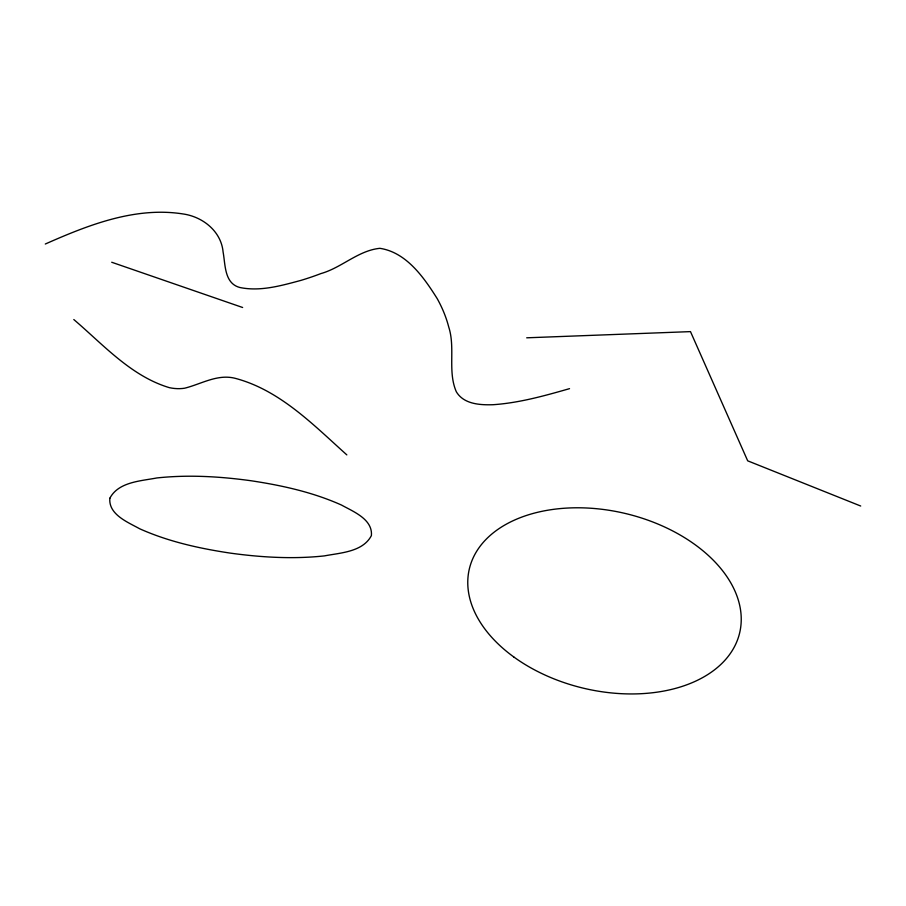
<?xml version="1.0" encoding="UTF-8"?>
<svg xmlns="http://www.w3.org/2000/svg" width="906" height="906" viewBox="0 0 906 906"><rect width="100%" height="100%" fill="white"/><g stroke="black" fill="none" stroke-linecap="round" stroke-linejoin="round"><path stroke-width="1.36" d="M45.3 244.02C88.097 225.084 135.153 206.489 182.808 213.918C202.593 216.625 221.189 231.189 223.091 251.97C225.447 264.563 224.212 283.295 239.728 287.474C260.192 291.755 281.109 285.696 300.826 280.418A296.647 191.868 13.3 0 0 320.883 273.589C341.619 267.768 358.153 250.509 379.863 248.323C406.432 252.332 423.895 277.451 437.213 298.64A207.281 134.065 13.3 0 1 448.719 326.975C455.571 348.051 447.405 371.301 456.318 391.754C463.781 404.291 480.146 405.129 493.17 404.71C519.229 402.91 544.517 395.809 569.523 388.651M526.703 337.813L690.485 331.619L747.688 460.826L860.7 506.024M111.721 262.253L242.638 307.496M73.805 319.535C103.318 344.71 131.11 376.205 169.377 387.666A29.536 19.105 13.3 0 0 184.586 388.221C201.54 384.031 217.904 373.397 236.092 378.561C280.35 390.565 313.703 425.197 346.839 454.891M109.841 498.243C108.369 514.597 127.927 522.241 139.694 528.776C168.369 541.629 199.331 548.458 230.283 553.113C261.426 557.394 293.102 559.274 324.427 555.888C340.565 552.785 362.774 552.026 371.392 535.616C372.864 519.251 353.317 511.607 341.539 505.072C312.864 492.218 281.902 485.39 250.962 480.735C219.818 476.454 188.131 474.574 156.806 477.96C140.679 481.075 118.471 481.833 109.841 498.243M513.713 656.907A138.901 89.841 13.3 0 0 738.447 637.212A138.901 89.841 13.3 0 0 561.346 508.481A138.901 89.841 13.3 0 0 513.713 656.907"/></g></svg>
